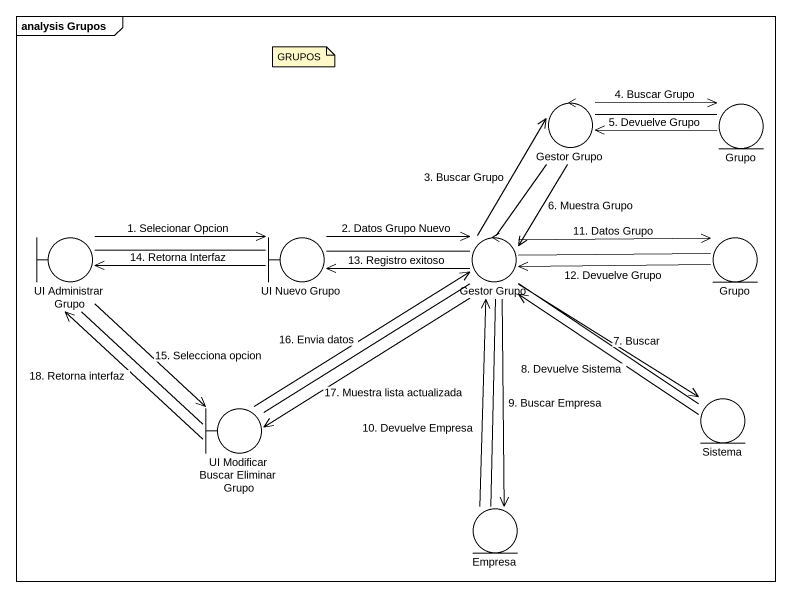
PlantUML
@startuml
mainframe analysis Grupos
control "Gestor Grupo" as Gestor_Grupo
entity Grupo
boundary "UI Administrar Grupo" as UI_Administrar_Grupo
boundary "UI Nuevo Grupo" as UI_Nuevo_Grupo
control "Gestor Grupo" as Gestor_Grupo_2
entity "Grupo" as Grupo_2
entity Sistema
boundary "UI Modificar Buscar Eliminar Grupo" as UI_Modificar_Buscar
entity Empresa
Gestor_Grupo -right-> Grupo : 4. Buscar Grupo
Gestor_Grupo -right- Grupo
Gestor_Grupo --> Gestor_Grupo_2 : 6. Muestra Grupo
Grupo -left-> Gestor_Grupo : 5. Devuelve Grupo
UI_Administrar_Grupo -right-> UI_Nuevo_Grupo : 1. Selecionar Opcion
UI_Administrar_Grupo -right- UI_Nuevo_Grupo
UI_Administrar_Grupo --> UI_Modificar_Buscar : 15. Selecciona opcion
UI_Administrar_Grupo -- UI_Modificar_Buscar
UI_Nuevo_Grupo -left-> UI_Administrar_Grupo : 14. Retorna Interfaz
UI_Nuevo_Grupo -right-> Gestor_Grupo_2 : 2. Datos Grupo Nuevo
UI_Nuevo_Grupo -right- Gestor_Grupo_2
Gestor_Grupo_2 -up-> Gestor_Grupo : 3. Buscar Grupo
Gestor_Grupo_2 -up- Gestor_Grupo
Gestor_Grupo_2 -left-> UI_Nuevo_Grupo : 13. Registro exitoso
Gestor_Grupo_2 -right-> Grupo_2 : 11. Datos Grupo
Gestor_Grupo_2 -right- Grupo_2
Gestor_Grupo_2 -- Sistema
Gestor_Grupo_2 --> Sistema : 7. Buscar
Gestor_Grupo_2 --> UI_Modificar_Buscar : 17. Muestra lista actualizada
Gestor_Grupo_2 -- Empresa
Gestor_Grupo_2 --> Empresa : 9. Buscar Empresa
Grupo_2 -left-> Gestor_Grupo_2 : 12. Devuelve Grupo
Sistema -up-> Gestor_Grupo_2 : 8. Devuelve Sistema
UI_Modificar_Buscar -up-> UI_Administrar_Grupo : 18. Retorna interfaz
UI_Modificar_Buscar -up-> Gestor_Grupo_2 : 16. Envia datos
UI_Modificar_Buscar -up- Gestor_Grupo_2
Empresa -up-> Gestor_Grupo_2 : 10. Devuelve Empresa
note as N1
  GRUPOS
end note
@enduml
